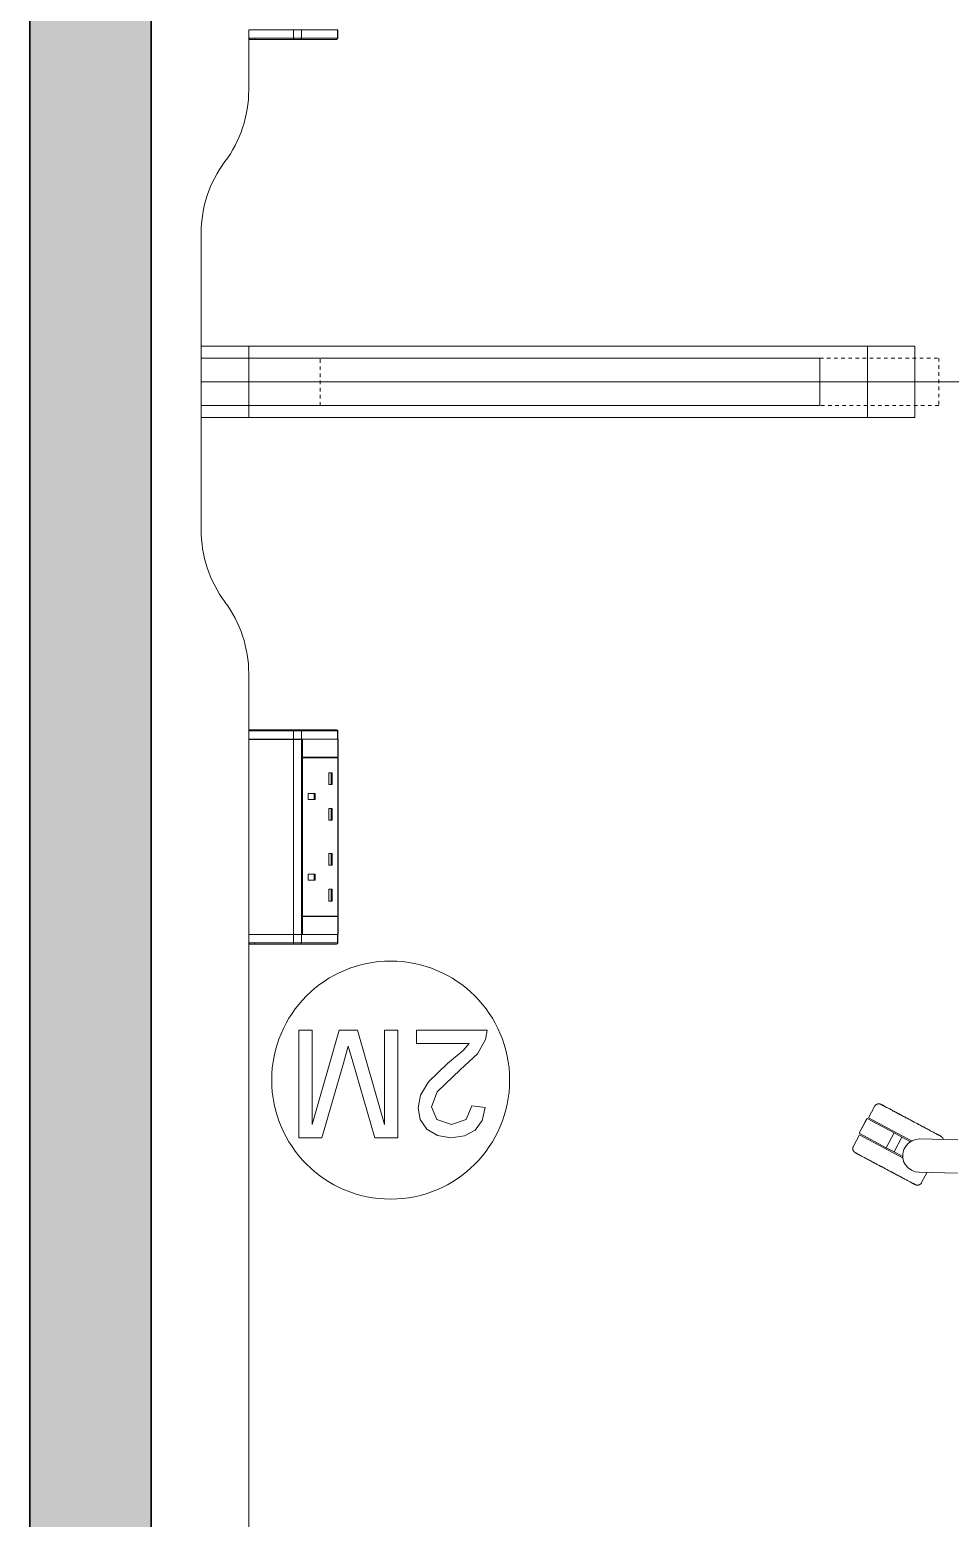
# Model space of a CAD drawing. Header units: millimetres. Extents: x 155927 to 326028, y -36033 to 97293.
# Drawn here: x 197881 to 198655, y 31853 to 33103 of the extents above; entities that cross this region are included whole.
import ezdxf

# ---------------------------------------------------------------- set-up
doc = ezdxf.new("R2010")
doc.units = ezdxf.units.MM
doc.header["$MEASUREMENT"] = 0
doc.linetypes.add('Dash', pattern=[6, 3, -3])
for name, color, linetype, lineweight in [('A-WALL-PATT', 7, 'CONTINUOUS', 9), ('I-FURN', 8, 'CONTINUOUS', 9), ('I-FURN-HDLN', 8, 'Dash', 9), ('I-WALL', 7, 'CONTINUOUS', 9)]:
    doc.layers.add(name, color=color, linetype=linetype, lineweight=lineweight)

msp = doc.modelspace()

# ---------------------------------------------------------------- hatches: boundary and pattern name
at = {"layer": 'A-WALL-PATT'}
h = msp.add_hatch(color=256, dxfattribs=at)
h.paths.add_polyline_path([(197983.3, 28407.6), (197983.3, 28809.6), (197881.3, 28809.6), (197881.3, 28407.6)], flags=0)
h.paths.add_polyline_path([(197881.3, 29819.6), (197983.3, 29819.6), (197983.3, 33860.8), (197881.3, 33860.8), (197881.3, 30658.9)], flags=0)

# ---------------------------------------------------------------- linework, layer by layer
at = {"layer": 'I-FURN'}
for p, q in [((198065.4, 33103.3), (198065.4, 33096.3)), ((198065.4, 33096.3), (198065.4, 33103.3)), ((198102.9, 33103.3), (198065.4, 33103.3)), ((198065.4, 33096.3), (198065.4, 33052.6)), ((198065.4, 33052.6), (198065.4, 33096.3)), ((198102.9, 33096.3), (198065.4, 33096.3)), ((198070.4, 33095.3), (198070.4, 33096.3)), ((198102.9, 33096.3), (198102.9, 33103.3)), ((198109.8, 33103.3), (198102.9, 33103.3)), ((198109.8, 33096.3), (198102.9, 33096.3)), ((198109.8, 33096.3), (198109.8, 33103.3)), ((198140.1, 33103.3), (198109.8, 33103.3)), ((198140.1, 33096.3), (198109.8, 33096.3)), ((198140.1, 33096.3), (198140.1, 33103.3)), ((198140.3, 33103.3), (198140.1, 33103.3)), ((198140.3, 33096.3), (198140.1, 33096.3)), ((198140.3, 33096.3), (198140.3, 33103.3)), ((198140.3, 33096.3), (198140.3, 33103.3)), ((198140.3, 33103.3), (198140.3, 33096.3)), ((198070.4, 33095.3), (198066.4, 33095.3)), ((198066.4, 33095.3), (198103.5, 33095.3)), ((198109, 33095.3), (198070.4, 33095.3)), ((198103.5, 33095.3), (198109, 33095.3)), ((198109, 33095.3), (198139.3, 33095.3)), ((198109, 33095.3), (198139.3, 33095.3)), ((198139.9, 33095.6), (198139.9, 33095.5)), ((198025.4, 32932.6), (198025.4, 32807.6)), ((198025.4, 32807.6), (198025.4, 32932.6)), ((198065.4, 32837.6), (198025.4, 32837.6)), ((198025.4, 32837.6), (198625.4, 32837.6)), ((198025.4, 32827.6), (198025.4, 32837.6)), ((198025.4, 32777.6), (198025.4, 32837.6)), ((198585.4, 32837.6), (198065.4, 32837.6)), ((198065.4, 32777.6), (198065.4, 32837.6)), ((198065.4, 32827.6), (198065.4, 32837.6)), ((198625.4, 32837.6), (198585.4, 32837.6)), ((198585.4, 32777.6), (198585.4, 32837.6)), ((198585.4, 32777.6), (198585.4, 32837.6)), ((198625.4, 32777.6), (198625.4, 32837.6)), ((198625.4, 32837.6), (198625.4, 32777.6)), ((198545.4, 32827.6), (198025.4, 32827.6)), ((198025.4, 32827.6), (198025.4, 32787.6)), ((198545.4, 32787.6), (198545.4, 32827.6)), ((198025.4, 32807.6), (198825.4, 32807.6)), ((198825.4, 32807.6), (198025.4, 32807.6)), ((198025.4, 32807.6), (198025.4, 32683.7)), ((198825.4, 32807.6), (198025.4, 32807.6)), ((198025.4, 32807.6), (198825.4, 32807.6)), ((198025.4, 32683.7), (198025.4, 32807.6)), ((198025.4, 32777.6), (198025.4, 32787.6)), ((198025.4, 32787.6), (198545.4, 32787.6)), ((198065.4, 32777.6), (198065.4, 32787.6)), ((198625.4, 32777.6), (198025.4, 32777.6)), ((198025.4, 32777.6), (198065.4, 32777.6)), ((198065.4, 32777.6), (198585.4, 32777.6)), ((198585.4, 32777.6), (198625.4, 32777.6)), ((198065.4, 32562.6), (198065.4, 32514.4)), ((198065.4, 32514.4), (198065.4, 32562.6)), ((198065.4, 32514.4), (198065.4, 32507.4)), ((198065.4, 32514.4), (198102.9, 32514.4)), ((198065.4, 32514.4), (198065.4, 32507.4)), ((198066.4, 32515.4), (198066.4, 32515.4)), ((198103.5, 32515.4), (198066.4, 32515.4)), ((198066.4, 32515.4), (198070.4, 32515.4)), ((198070.4, 32514.4), (198070.4, 32515.4)), ((198070.4, 32515.4), (198109, 32515.4)), ((198102.9, 32514.4), (198109.8, 32514.4)), ((198102.9, 32514.4), (198102.9, 32507.4)), ((198109, 32515.4), (198103.5, 32515.4)), ((198139.3, 32515.4), (198109, 32515.4)), ((198139.3, 32515.4), (198109, 32515.4)), ((198109.8, 32514.4), (198140.1, 32514.4)), ((198109.8, 32514.4), (198109.8, 32507.4)), ((198139.9, 32515.2), (198139.9, 32515.2)), ((198140.1, 32514.4), (198140.3, 32514.4)), ((198140.1, 32514.4), (198140.1, 32507.4)), ((198140.3, 32507.4), (198140.3, 32514.4)), ((198140.3, 32507.4), (198140.3, 32514.4)), ((198140.3, 32507.4), (198140.3, 32514.4)), ((198065.4, 32507.4), (198102.9, 32507.4)), ((198065.4, 32507.3), (198065.4, 32343.4)), ((198065.4, 32343.4), (198065.4, 32507.3)), ((198102.9, 32507.3), (198065.4, 32507.3)), ((198102.9, 32507.4), (198109.8, 32507.4)), ((198102.9, 32343.4), (198102.9, 32507.3)), ((198109.8, 32507.3), (198102.9, 32507.3)), ((198110.6, 32507.4), (198108.2, 32507.4)), ((198109.8, 32507.4), (198140.1, 32507.4)), ((198109.8, 32343.4), (198109.8, 32507.3)), ((198109.8, 32507.3), (198110.4, 32507.3)), ((198110.4, 32507.3), (198110.4, 32492.4)), ((198110.6, 32492.4), (198110.6, 32507.4)), ((198110.6, 32507.4), (198140.5, 32507.4)), ((198140.1, 32507.4), (198140.3, 32507.4)), ((198140.3, 32343.4), (198140.3, 32507.3)), ((198140.5, 32507.4), (198140.5, 32492.4)), ((198110.4, 32491.9), (198110.4, 32358.9)), ((198140.5, 32492.4), (198110.6, 32492.4)), ((198110.6, 32358.9), (198110.6, 32491.9)), ((198140.5, 32491.9), (198110.6, 32491.9)), ((198140.1, 32492.4), (198140.1, 32491.9)), ((198140.5, 32491.9), (198140.5, 32358.9)), ((198135.4, 32479.3), (198132.6, 32479.3)), ((198132.6, 32469.3), (198132.6, 32479.3)), ((198134.7, 32469.3), (198134.7, 32479.3)), ((198135.4, 32469.3), (198135.4, 32479.3)), ((198121.1, 32461.8), (198115.4, 32461.8)), ((198115.4, 32456.8), (198115.4, 32461.8)), ((198120.4, 32456.8), (198120.4, 32461.8)), ((198121.1, 32456.8), (198121.1, 32461.8)), ((198135.4, 32469.3), (198132.6, 32469.3)), ((198121.1, 32456.8), (198115.4, 32456.8)), ((198135.4, 32449.3), (198132.6, 32449.3)), ((198132.6, 32439.3), (198132.6, 32449.3)), ((198134.7, 32439.3), (198134.7, 32449.3)), ((198135.4, 32439.3), (198135.4, 32449.3)), ((198135.4, 32439.3), (198132.6, 32439.3)), ((198135.4, 32411.5), (198132.6, 32411.5)), ((198132.6, 32401.5), (198132.6, 32411.5)), ((198134.7, 32401.5), (198134.7, 32411.5)), ((198135.4, 32401.5), (198135.4, 32411.5)), ((198135.4, 32401.5), (198132.6, 32401.5)), ((198115.4, 32394), (198115.4, 32389)), ((198121.1, 32394), (198115.4, 32394)), ((198115.4, 32389), (198121.1, 32389)), ((198120.4, 32389), (198120.4, 32394)), ((198121.1, 32389), (198121.1, 32394)), ((198135.4, 32381.5), (198132.6, 32381.5)), ((198132.6, 32371.5), (198132.6, 32381.5)), ((198135.4, 32371.5), (198132.6, 32371.5)), ((198134.7, 32371.5), (198134.7, 32381.5)), ((198135.4, 32371.5), (198135.4, 32381.5)), ((198110.4, 32358.4), (198110.4, 32343.4)), ((198140.5, 32358.9), (198110.6, 32358.9)), ((198110.6, 32343.4), (198110.6, 32358.4)), ((198110.6, 32358.4), (198140.5, 32358.4)), ((198140.1, 32358.9), (198140.1, 32358.4)), ((198140.5, 32358.4), (198140.5, 32343.4)), ((198065.4, 32343.4), (198102.9, 32343.4)), ((198065.4, 32343.3), (198065.4, 32336.3)), ((198065.4, 32336.3), (198065.4, 32343.3)), ((198102.9, 32343.3), (198065.4, 32343.3)), ((198065.4, 32336.3), (198065.4, 31652.6)), ((198065.4, 31652.6), (198065.4, 32336.3)), ((198102.9, 32336.3), (198065.4, 32336.3)), ((198070.4, 32335.3), (198066.4, 32335.3)), ((198066.4, 32335.3), (198103.5, 32335.3)), ((198070.4, 32335.3), (198070.4, 32336.3)), ((198109, 32335.3), (198070.4, 32335.3)), ((198102.9, 32343.4), (198109.8, 32343.4)), ((198102.9, 32336.3), (198102.9, 32343.3)), ((198109.8, 32343.3), (198102.9, 32343.3)), ((198109.8, 32336.3), (198102.9, 32336.3)), ((198103.5, 32335.3), (198109, 32335.3)), ((198109, 32335.3), (198139.3, 32335.3)), ((198109, 32335.3), (198139.3, 32335.3)), ((198110.4, 32343.4), (198109.8, 32343.4)), ((198109.8, 32336.3), (198109.8, 32343.3)), ((198140.1, 32343.3), (198109.8, 32343.3)), ((198140.1, 32336.3), (198109.8, 32336.3)), ((198140.5, 32343.4), (198110.6, 32343.4)), ((198139.9, 32335.6), (198139.9, 32335.5)), ((198140.1, 32336.3), (198140.1, 32343.3)), ((198140.3, 32343.3), (198140.1, 32343.3)), ((198140.3, 32336.3), (198140.1, 32336.3)), ((198140.3, 32336.3), (198140.3, 32343.3)), ((198140.3, 32336.3), (198140.3, 32343.3)), ((198140.3, 32343.3), (198140.3, 32336.3)), ((198118.7, 32263), (198107.4, 32263)), ((198107.4, 32263), (198107.4, 32172.6)), ((198141.5, 32263), (198118.7, 32183.9)), ((198118.7, 32183.9), (198118.7, 32263)), ((198156.8, 32263), (198141.5, 32263)), ((198179.5, 32183.9), (198156.8, 32263)), ((198190.8, 32263), (198179.5, 32263)), ((198179.5, 32263), (198179.5, 32183.9)), ((198190.8, 32172.6), (198190.8, 32263)), ((198265.7, 32263), (198206.3, 32263)), ((198206.3, 32263), (198206.3, 32251.7)), ((198264.4, 32255.2), (198265.7, 32263)), ((198145.1, 32235.2), (198149.1, 32249.6)), ((198149.1, 32249.6), (198152.8, 32236.3)), ((198206.3, 32251.7), (198250.7, 32251.7)), ((198245.6, 32245.9), (198232.6, 32235.1)), ((198250.7, 32251.7), (198245.6, 32245.9)), ((198257.6, 32243.2), (198264.4, 32255.2)), ((198126.9, 32172.6), (198145.1, 32235.2)), ((198152.8, 32236.3), (198171.3, 32172.6)), ((198232.6, 32235.1), (198216.4, 32219.6)), ((198243.4, 32230.1), (198257.6, 32243.2)), ((198223.9, 32211.3), (198243.4, 32230.1)), ((198209.8, 32208.5), (198207.7, 32197.8)), ((198216.4, 32219.6), (198209.8, 32208.5)), ((198219, 32198.5), (198223.9, 32211.3)), ((198207.7, 32197.8), (198209.6, 32187.9)), ((198223.6, 32188.1), (198219, 32198.5)), ((198252.9, 32199.4), (198248.2, 32188)), ((198264.2, 32198), (198252.9, 32199.4)), ((198261.5, 32187.1), (198264.2, 32198)), ((198591.4, 32199), (198586.3, 32189.3)), ((198591.4, 32199), (198591.5, 32199.1)), ((198591.5, 32199.1), (198591.6, 32199.2)), ((198591.6, 32199.2), (198591.7, 32199.4)), ((198591.7, 32199.4), (198591.8, 32199.5)), ((198591.8, 32199.5), (198591.9, 32199.6)), ((198591.9, 32199.6), (198592, 32199.8)), ((198592, 32199.8), (198592.1, 32199.9)), ((198592.1, 32199.9), (198592.2, 32200)), ((198592.2, 32200), (198592.3, 32200.1)), ((198592.3, 32200.1), (198592.5, 32200.2)), ((198592.5, 32200.2), (198592.6, 32200.3)), ((198592.6, 32200.3), (198592.7, 32200.4)), ((198592.7, 32200.4), (198592.9, 32200.5)), ((198592.9, 32200.5), (198593, 32200.6)), ((198593, 32200.6), (198593.1, 32200.6)), ((198593.1, 32200.6), (198593.3, 32200.7)), ((198593.3, 32200.7), (198593.4, 32200.8)), ((198593.4, 32200.8), (198593.6, 32200.8)), ((198593.6, 32200.8), (198593.7, 32200.9)), ((198593.7, 32200.9), (198593.9, 32200.9)), ((198593.9, 32200.9), (198594, 32201)), ((198594, 32201), (198594.2, 32201)), ((198594.2, 32201), (198594.3, 32201.1)), ((198594.3, 32201.1), (198594.5, 32201.1)), ((198594.5, 32201.1), (198594.7, 32201.1)), ((198594.7, 32201.1), (198594.8, 32201.1)), ((198594.8, 32201.1), (198595, 32201.1)), ((198595, 32201.1), (198595.2, 32201.1)), ((198595.2, 32201.1), (198595.3, 32201.1)), ((198595.3, 32201.1), (198595.5, 32201.1)), ((198595.5, 32201.1), (198595.6, 32201.1)), ((198595.6, 32201.1), (198595.8, 32201)), ((198595.8, 32201), (198595.9, 32201)), ((198595.9, 32201), (198596.1, 32200.9)), ((198596.1, 32200.9), (198596.3, 32200.9)), ((198596.3, 32200.9), (198596.4, 32200.8)), ((198596.4, 32200.8), (198596.6, 32200.8)), ((198596.6, 32200.8), (198596.7, 32200.7)), ((198596.7, 32200.7), (198596.9, 32200.7)), ((198596.9, 32200.7), (198596.9, 32200.6)), ((198596.9, 32200.6), (198596.9, 32200.6)), ((198596.9, 32200.6), (198597, 32200.6)), ((198597, 32200.6), (198596.9, 32200.6)), ((198596.9, 32200.6), (198596.9, 32200.6)), ((198596.9, 32200.6), (198596.9, 32200.6)), ((198597, 32200.6), (198597.1, 32200.5)), ((198597.1, 32200.5), (198597, 32200.6)), ((198597.1, 32200.5), (198597.2, 32200.5)), ((198597.3, 32200.4), (198597.1, 32200.5)), ((198597.2, 32200.5), (198597.4, 32200.4)), ((198597.5, 32200.3), (198597.3, 32200.4)), ((198597.4, 32200.4), (198597.6, 32200.2)), ((198597.7, 32200.2), (198597.5, 32200.3)), ((198597.6, 32200.2), (198597.9, 32200.1)), ((198598, 32200), (198597.7, 32200.2)), ((198597.9, 32200.1), (198598.2, 32200)), ((198598.3, 32199.9), (198598, 32200)), ((198598.2, 32200), (198598.5, 32199.8)), ((198598.7, 32199.7), (198598.3, 32199.9)), ((198598.5, 32199.8), (198598.9, 32199.6)), ((198599.1, 32199.5), (198598.7, 32199.7)), ((198598.9, 32199.6), (198599.3, 32199.4)), ((198599.5, 32199.2), (198599.1, 32199.5)), ((198599.3, 32199.4), (198599.7, 32199.1)), ((198600, 32199), (198599.5, 32199.2)), ((198599.7, 32199.1), (198600.2, 32198.9)), ((198600.5, 32198.7), (198600, 32199)), ((198600.2, 32198.9), (198600.7, 32198.6)), ((198601, 32198.4), (198600.5, 32198.7)), ((198600.7, 32198.6), (198601.3, 32198.3)), ((198601.6, 32198.1), (198601, 32198.4)), ((198601.3, 32198.3), (198601.9, 32198)), ((198602.2, 32197.8), (198601.6, 32198.1)), ((198602.8, 32197.5), (198602.2, 32197.8)), ((198603.5, 32197.1), (198602.8, 32197.5)), ((198604.2, 32196.8), (198603.5, 32197.1)), ((198604.9, 32196.4), (198604.2, 32196.8)), ((198605.7, 32196), (198604.9, 32196.4)), ((198606.4, 32195.6), (198605.7, 32196)), ((198607.2, 32195.1), (198606.4, 32195.6)), ((198209.6, 32187.9), (198215.2, 32179.8)), ((198235.7, 32183.9), (198223.6, 32188.1)), ((198248.2, 32188), (198235.7, 32183.9)), ((198255.6, 32179.1), (198261.5, 32187.1)), ((198585, 32188.8), (198578.4, 32176.5)), ((198578.6, 32176.4), (198585.2, 32188.7)), ((198585.2, 32188.7), (198607.9, 32176.7)), ((198623, 32169.7), (198586.3, 32189.3)), ((198608.1, 32194.7), (198607.2, 32195.1)), ((198607.6, 32194.9), (198608.4, 32194.5)), ((198608.9, 32194.2), (198608.1, 32194.7)), ((198608.4, 32194.5), (198609.3, 32194)), ((198609.8, 32193.8), (198608.9, 32194.2)), ((198609.3, 32194), (198610.2, 32193.6)), ((198610.7, 32193.3), (198609.8, 32193.8)), ((198610.2, 32193.6), (198611.1, 32193.1)), ((198611.6, 32192.8), (198610.7, 32193.3)), ((198611.1, 32193.1), (198612, 32192.6)), ((198612.5, 32192.3), (198611.6, 32192.8)), ((198612, 32192.6), (198612.9, 32192.1)), ((198613.4, 32191.8), (198612.5, 32192.3)), ((198612.9, 32192.1), (198613.9, 32191.6)), ((198614.4, 32191.3), (198613.4, 32191.8)), ((198613.9, 32191.6), (198614.8, 32191.1)), ((198615.3, 32190.8), (198614.4, 32191.3)), ((198614.8, 32191.1), (198615.8, 32190.6)), ((198616.3, 32190.3), (198615.3, 32190.8)), ((198615.8, 32190.6), (198616.8, 32190.1)), ((198617.3, 32189.8), (198616.3, 32190.3)), ((198616.8, 32190.1), (198617.8, 32189.5)), ((198618.3, 32189.3), (198617.3, 32189.8)), ((198617.8, 32189.5), (198618.8, 32189)), ((198619.3, 32188.7), (198618.3, 32189.3)), ((198618.8, 32189), (198619.8, 32188.5)), ((198620.3, 32188.2), (198619.3, 32188.7)), ((198619.8, 32188.5), (198620.8, 32187.9)), ((198621.3, 32187.7), (198620.3, 32188.2)), ((198620.8, 32187.9), (198621.8, 32187.4)), ((198622.3, 32187.1), (198621.3, 32187.7)), ((198621.8, 32187.4), (198622.8, 32186.9)), ((198623.3, 32186.6), (198622.3, 32187.1)), ((198622.8, 32186.9), (198623.8, 32186.3)), ((198624.3, 32186.1), (198623.3, 32186.6)), ((198623.8, 32186.3), (198624.8, 32185.8)), ((198625.3, 32185.5), (198624.3, 32186.1)), ((198624.8, 32185.8), (198625.8, 32185.3)), ((198626.3, 32185), (198625.3, 32185.5)), ((198625.8, 32185.3), (198626.8, 32184.8)), ((198627.3, 32184.5), (198626.3, 32185)), ((198626.8, 32184.8), (198627.7, 32184.2)), ((198628.3, 32183.9), (198627.3, 32184.5)), ((198627.7, 32184.2), (198628.7, 32183.7)), ((198629.2, 32183.4), (198628.3, 32183.9)), ((198628.7, 32183.7), (198629.7, 32183.2)), ((198630.2, 32182.9), (198629.2, 32183.4)), ((198629.7, 32183.2), (198630.6, 32182.7)), ((198631.1, 32182.4), (198630.2, 32182.9)), ((198107.4, 32172.6), (198126.9, 32172.6)), ((198171.3, 32172.6), (198190.8, 32172.6)), ((198215.2, 32179.8), (198224, 32174.4)), ((198224, 32174.4), (198235.4, 32172.6)), ((198235.4, 32172.6), (198246.8, 32174.2)), ((198246.8, 32174.2), (198255.6, 32179.1)), ((198578.8, 32175.2), (198573.6, 32165.5)), ((198601.3, 32164.3), (198578.6, 32176.4)), ((198615.5, 32155.6), (198578.8, 32175.2)), ((198601.3, 32164.3), (198607.9, 32176.7)), ((198607.9, 32176.7), (198614.5, 32173.1)), ((198607.9, 32160.8), (198614.5, 32173.1)), ((198614.5, 32173.1), (198621.7, 32169.3)), ((198622.8, 32170.1), (198626, 32171.2)), ((198626, 32171.2), (198629.3, 32171.6)), ((198629.3, 32171.6), (198661.5, 32171)), ((198630.6, 32182.7), (198631.6, 32182.2)), ((198632.1, 32181.9), (198631.1, 32182.4)), ((198631.6, 32182.2), (198632.5, 32181.7)), ((198633, 32181.4), (198632.1, 32181.9)), ((198632.5, 32181.7), (198633.4, 32181.2)), ((198633.9, 32181), (198633, 32181.4)), ((198634.8, 32180.5), (198633.9, 32181)), ((198635.6, 32180), (198634.8, 32180.5)), ((198636.4, 32179.6), (198635.6, 32180)), ((198637.3, 32179.2), (198636.4, 32179.6)), ((198638, 32178.8), (198637.3, 32179.2)), ((198638.8, 32178.3), (198638, 32178.8)), ((198639.5, 32178), (198638.8, 32178.3)), ((198640.2, 32177.6), (198639.5, 32178)), ((198640.9, 32177.2), (198640.2, 32177.6)), ((198641.6, 32176.9), (198640.9, 32177.2)), ((198642.2, 32176.5), (198641.6, 32176.9)), ((198642.8, 32176.2), (198642.2, 32176.5)), ((198642.5, 32176.4), (198643, 32176.1)), ((198643.3, 32175.9), (198642.8, 32176.2)), ((198643, 32176.1), (198643.6, 32175.8)), ((198643.8, 32175.7), (198643.3, 32175.9)), ((198643.6, 32175.8), (198644.1, 32175.5)), ((198644.3, 32175.4), (198643.8, 32175.7)), ((198644.1, 32175.5), (198644.5, 32175.3)), ((198644.8, 32175.2), (198644.3, 32175.4)), ((198644.5, 32175.3), (198645, 32175.1)), ((198645.2, 32175), (198644.8, 32175.2)), ((198645, 32175.1), (198645.4, 32174.9)), ((198645.6, 32174.8), (198645.2, 32175)), ((198645.4, 32174.9), (198645.7, 32174.7)), ((198645.9, 32174.6), (198645.6, 32174.8)), ((198645.7, 32174.7), (198646, 32174.5)), ((198646.2, 32174.4), (198645.9, 32174.6)), ((198646, 32174.5), (198646.3, 32174.4)), ((198646.4, 32174.3), (198646.2, 32174.4)), ((198646.3, 32174.4), (198646.6, 32174.2)), ((198646.7, 32174.2), (198646.4, 32174.3)), ((198646.6, 32174.2), (198646.8, 32174.1)), ((198646.8, 32174.1), (198646.7, 32174.2)), ((198646.8, 32174.1), (198646.9, 32174)), ((198647, 32174), (198646.8, 32174.1)), ((198646.9, 32174), (198647, 32174)), ((198647, 32174), (198647.1, 32173.9)), ((198647.1, 32173.9), (198647, 32174)), ((198647.1, 32173.9), (198647.2, 32173.9)), ((198647.2, 32173.9), (198647.1, 32173.9)), ((198647.1, 32173.9), (198647.1, 32173.9)), ((198647.2, 32173.9), (198647.3, 32173.8)), ((198647.2, 32173.9), (198647.2, 32173.9)), ((198647.3, 32173.8), (198647.4, 32173.7)), ((198647.4, 32173.7), (198647.6, 32173.6)), ((198647.6, 32173.6), (198647.7, 32173.6)), ((198647.7, 32173.6), (198647.8, 32173.5)), ((198647.8, 32173.5), (198648, 32173.3)), ((198648, 32173.3), (198648.1, 32173.2)), ((198648.1, 32173.2), (198648.2, 32173.1)), ((198648.2, 32173.1), (198648.3, 32173)), ((198648.3, 32173), (198648.4, 32172.9)), ((198648.4, 32172.9), (198648.5, 32172.8)), ((198648.5, 32172.8), (198648.6, 32172.6)), ((198648.6, 32172.6), (198648.7, 32172.5)), ((198648.7, 32172.5), (198648.8, 32172.4)), ((198648.8, 32172.4), (198648.8, 32172.2)), ((198648.8, 32172.2), (198648.9, 32172.1)), ((198648.9, 32172.1), (198649, 32171.9)), ((198649, 32171.9), (198649, 32171.8)), ((198649, 32171.8), (198649.1, 32171.6)), ((198649.1, 32171.6), (198649.1, 32171.5)), ((198649.1, 32171.5), (198649.2, 32171.3)), ((198649.2, 32171.3), (198649.2, 32171.2)), ((198573.2, 32164.4), (198573.3, 32164.5)), ((198573.2, 32164.2), (198573.2, 32164.4)), ((198573.2, 32164), (198573.2, 32164.2)), ((198573.2, 32163.9), (198573.2, 32164)), ((198573.2, 32163.7), (198573.2, 32163.9)), ((198573.2, 32163.6), (198573.2, 32163.7)), ((198573.2, 32163.4), (198573.2, 32163.6)), ((198573.2, 32163.2), (198573.2, 32163.4)), ((198573.2, 32163.1), (198573.2, 32163.2)), ((198573.2, 32162.9), (198573.2, 32163.1)), ((198573.2, 32162.8), (198573.2, 32162.9)), ((198573.3, 32162.6), (198573.2, 32162.8)), ((198573.3, 32164.7), (198573.4, 32164.8)), ((198573.3, 32164.5), (198573.3, 32164.7)), ((198573.3, 32162.5), (198573.3, 32162.6)), ((198573.4, 32162.3), (198573.3, 32162.5)), ((198573.4, 32165), (198573.5, 32165.1)), ((198573.4, 32164.8), (198573.4, 32165)), ((198573.4, 32162.1), (198573.4, 32162.3)), ((198573.5, 32162), (198573.4, 32162.1)), ((198573.5, 32165.3), (198573.6, 32165.4)), ((198573.5, 32165.1), (198573.5, 32165.3)), ((198573.5, 32161.9), (198573.5, 32162)), ((198573.6, 32161.7), (198573.5, 32161.9)), ((198573.6, 32165.4), (198573.6, 32165.5)), ((198573.7, 32161.6), (198573.6, 32161.7)), ((198573.8, 32161.4), (198573.7, 32161.6)), ((198573.9, 32161.3), (198573.8, 32161.4)), ((198574, 32161.2), (198573.9, 32161.3)), ((198574.1, 32161), (198574, 32161.2)), ((198574.2, 32160.9), (198574.1, 32161)), ((198574.3, 32160.8), (198574.2, 32160.9)), ((198574.4, 32160.7), (198574.3, 32160.8)), ((198574.5, 32160.6), (198574.4, 32160.7)), ((198574.6, 32160.5), (198574.5, 32160.6)), ((198574.8, 32160.4), (198574.6, 32160.5)), ((198574.9, 32160.3), (198574.8, 32160.4)), ((198575, 32160.2), (198574.9, 32160.3)), ((198575.2, 32160.1), (198575, 32160.2)), ((198575.3, 32160), (198575.2, 32160.1)), ((198575.4, 32159.9), (198575.3, 32160)), ((198575.3, 32160), (198575.3, 32160)), ((198575.3, 32160), (198575.3, 32160)), ((198575.3, 32160), (198575.3, 32160)), ((198575.3, 32160), (198575.4, 32160)), ((198575.4, 32160), (198575.5, 32159.9)), ((198575.5, 32159.9), (198575.4, 32159.9)), ((198575.7, 32159.8), (198575.5, 32159.9)), ((198575.5, 32159.9), (198575.6, 32159.8)), ((198575.6, 32159.8), (198575.8, 32159.8)), ((198575.9, 32159.7), (198575.7, 32159.8)), ((198575.8, 32159.8), (198576, 32159.6)), ((198576.2, 32159.6), (198575.9, 32159.7)), ((198576, 32159.6), (198576.3, 32159.5)), ((198576.4, 32159.4), (198576.2, 32159.6)), ((198576.3, 32159.5), (198576.6, 32159.3)), ((198576.7, 32159.2), (198576.4, 32159.4)), ((198576.6, 32159.3), (198576.9, 32159.2)), ((198577.1, 32159.1), (198576.7, 32159.2)), ((198576.9, 32159.2), (198577.3, 32159)), ((198577.5, 32158.8), (198577.1, 32159.1)), ((198577.3, 32159), (198577.7, 32158.7)), ((198577.9, 32158.6), (198577.5, 32158.8)), ((198577.7, 32158.7), (198578.1, 32158.5)), ((198578.4, 32158.4), (198577.9, 32158.6)), ((198578.1, 32158.5), (198578.6, 32158.3)), ((198578.9, 32158.1), (198578.4, 32158.4)), ((198578.6, 32158.3), (198579.1, 32158)), ((198579.4, 32157.8), (198578.9, 32158.1)), ((198579.1, 32158), (198579.7, 32157.7)), ((198607.9, 32160.8), (198601.3, 32164.3)), ((198615.1, 32157), (198607.9, 32160.8)), ((198615.2, 32159.5), (198616.1, 32162.8)), ((198615.2, 32156.1), (198615.2, 32159.5)), ((198616.1, 32162.8), (198617.7, 32165.7)), ((198617.7, 32165.7), (198620, 32168.2)), ((198620, 32168.2), (198622.8, 32170.1)), ((198580, 32157.5), (198579.4, 32157.8)), ((198579.7, 32157.7), (198580.3, 32157.4)), ((198580.3, 32157.4), (198580.9, 32157)), ((198580.9, 32157), (198581.5, 32156.7)), ((198581.5, 32156.7), (198582.2, 32156.3)), ((198582.2, 32156.3), (198582.9, 32156)), ((198582.9, 32156), (198583.7, 32155.6)), ((198583.7, 32155.6), (198584.4, 32155.2)), ((198584.4, 32155.2), (198585.2, 32154.7)), ((198585.2, 32154.7), (198586, 32154.3)), ((198586, 32154.3), (198586.9, 32153.9)), ((198586.9, 32153.9), (198587.7, 32153.4)), ((198587.7, 32153.4), (198588.6, 32153)), ((198588.6, 32153), (198589.5, 32152.5)), ((198590, 32152.2), (198589.1, 32152.7)), ((198589.5, 32152.5), (198590.4, 32152)), ((198590.9, 32151.7), (198590, 32152.2)), ((198590.4, 32152), (198591.3, 32151.5)), ((198591.8, 32151.2), (198590.9, 32151.7)), ((198591.3, 32151.5), (198592.3, 32151)), ((198592.8, 32150.7), (198591.8, 32151.2)), ((198592.3, 32151), (198593.2, 32150.5)), ((198593.7, 32150.2), (198592.8, 32150.7)), ((198593.2, 32150.5), (198594.2, 32150)), ((198594.7, 32149.7), (198593.7, 32150.2)), ((198594.2, 32150), (198595.2, 32149.4)), ((198595.7, 32149.2), (198594.7, 32149.7)), ((198595.2, 32149.4), (198596.2, 32148.9)), ((198596.7, 32148.6), (198595.7, 32149.2)), ((198596.2, 32148.9), (198597.2, 32148.4)), ((198597.7, 32148.1), (198596.7, 32148.6)), ((198597.2, 32148.4), (198598.2, 32147.9)), ((198598.7, 32147.6), (198597.7, 32148.1)), ((198598.2, 32147.9), (198599.2, 32147.3)), ((198599.7, 32147), (198598.7, 32147.6)), ((198599.2, 32147.3), (198600.2, 32146.8)), ((198600.7, 32146.5), (198599.7, 32147)), ((198600.2, 32146.8), (198601.2, 32146.3)), ((198601.7, 32146), (198600.7, 32146.5)), ((198601.2, 32146.3), (198602.2, 32145.7)), ((198602.7, 32145.4), (198601.7, 32146)), ((198602.2, 32145.7), (198603.2, 32145.2)), ((198603.7, 32144.9), (198602.7, 32145.4)), ((198615.9, 32152.8), (198615.2, 32156.1)), ((198617.4, 32149.8), (198615.9, 32152.8)), ((198619.6, 32147.3), (198617.4, 32149.8)), ((198622.4, 32145.3), (198619.6, 32147.3)), ((198603.2, 32145.2), (198604.2, 32144.7)), ((198604.7, 32144.4), (198603.7, 32144.9)), ((198604.2, 32144.7), (198605.2, 32144.1)), ((198605.7, 32143.9), (198604.7, 32144.4)), ((198605.2, 32144.1), (198606.1, 32143.6)), ((198606.7, 32143.3), (198605.7, 32143.9)), ((198606.1, 32143.6), (198607.1, 32143.1)), ((198607.6, 32142.8), (198606.7, 32143.3)), ((198607.1, 32143.1), (198608.1, 32142.6)), ((198608.6, 32142.3), (198607.6, 32142.8)), ((198608.1, 32142.6), (198609, 32142.1)), ((198609.5, 32141.8), (198608.6, 32142.3)), ((198609, 32142.1), (198610, 32141.6)), ((198610.5, 32141.3), (198609.5, 32141.8)), ((198610, 32141.6), (198610.9, 32141.1)), ((198611.4, 32140.8), (198610.5, 32141.3)), ((198610.9, 32141.1), (198611.8, 32140.6)), ((198612.3, 32140.4), (198611.4, 32140.8)), ((198611.8, 32140.6), (198612.7, 32140.1)), ((198613.2, 32139.9), (198612.3, 32140.4)), ((198612.7, 32140.1), (198613.6, 32139.7)), ((198614, 32139.4), (198613.2, 32139.9)), ((198613.6, 32139.7), (198614.4, 32139.2)), ((198614.9, 32139), (198614, 32139.4)), ((198614.4, 32139.2), (198615.2, 32138.8)), ((198615.2, 32138.8), (198616, 32138.4)), ((198616, 32138.4), (198616.8, 32137.9)), ((198616.8, 32137.9), (198617.6, 32137.5)), ((198617.6, 32137.5), (198618.3, 32137.2)), ((198618.3, 32137.2), (198619, 32136.8)), ((198619, 32136.8), (198619.6, 32136.4)), ((198619.6, 32136.4), (198620.3, 32136.1)), ((198620.3, 32136.1), (198620.9, 32135.8)), ((198621.2, 32135.6), (198620.6, 32135.9)), ((198620.9, 32135.8), (198621.4, 32135.5)), ((198621.7, 32135.3), (198621.2, 32135.6)), ((198621.4, 32135.5), (198622, 32135.2)), ((198622.2, 32135.1), (198621.7, 32135.3)), ((198622, 32135.2), (198622.5, 32134.9)), ((198622.7, 32134.8), (198622.2, 32135.1)), ((198625.5, 32144), (198622.4, 32145.3)), ((198622.5, 32134.9), (198622.9, 32134.7)), ((198623.2, 32134.6), (198622.7, 32134.8)), ((198622.9, 32134.7), (198623.4, 32134.5)), ((198623.6, 32134.3), (198623.2, 32134.6)), ((198623.4, 32134.5), (198623.8, 32134.2)), ((198624, 32134.1), (198623.6, 32134.3)), ((198623.8, 32134.2), (198624.1, 32134.1)), ((198624.3, 32134), (198624, 32134.1)), ((198624.1, 32134.1), (198624.4, 32133.9)), ((198624.6, 32133.8), (198624.3, 32134)), ((198624.4, 32133.9), (198624.7, 32133.7)), ((198624.9, 32133.7), (198624.6, 32133.8)), ((198624.7, 32133.7), (198625, 32133.6)), ((198625.1, 32133.6), (198624.9, 32133.7)), ((198625, 32133.6), (198625.2, 32133.5)), ((198625.3, 32133.5), (198625.1, 32133.6)), ((198625.2, 32133.5), (198625.3, 32133.4)), ((198625.4, 32133.4), (198625.3, 32133.5)), ((198625.3, 32133.4), (198625.4, 32133.4)), ((198625.5, 32133.3), (198625.4, 32133.4)), ((198625.4, 32133.4), (198625.5, 32133.3)), ((198628.8, 32143.6), (198625.5, 32144)), ((198625.6, 32133.3), (198625.5, 32133.3)), ((198625.5, 32133.3), (198625.6, 32133.3)), ((198625.8, 32133.2), (198625.6, 32133.3)), ((198625.6, 32133.3), (198625.6, 32133.3)), ((198625.6, 32133.3), (198625.6, 32133.3)), ((198625.6, 32133.3), (198625.6, 32133.3)), ((198625.9, 32133.1), (198625.8, 32133.2)), ((198626.1, 32133.1), (198625.9, 32133.1)), ((198626.2, 32133), (198626.1, 32133.1)), ((198626.4, 32133), (198626.2, 32133)), ((198626.5, 32132.9), (198626.4, 32133)), ((198626.7, 32132.9), (198626.5, 32132.9)), ((198626.8, 32132.9), (198626.7, 32132.9)), ((198628.3, 32132.9), (198628.1, 32132.9)), ((198628.4, 32132.9), (198628.3, 32132.9)), ((198628.6, 32133), (198628.4, 32132.9)), ((198628.7, 32133), (198628.6, 32133)), ((198628.9, 32133.1), (198628.7, 32133)), ((198661.2, 32143), (198628.8, 32143.6)), ((198629, 32133.1), (198628.9, 32133.1)), ((198629.2, 32133.2), (198629, 32133.1)), ((198629.3, 32133.3), (198629.2, 32133.2)), ((198629.5, 32133.4), (198629.3, 32133.3)), ((198629.6, 32133.4), (198629.5, 32133.4)), ((198629.7, 32133.5), (198629.6, 32133.4)), ((198629.9, 32133.6), (198629.7, 32133.5)), ((198630, 32133.7), (198629.9, 32133.6)), ((198630.1, 32133.8), (198630, 32133.7)), ((198630.2, 32133.9), (198630.1, 32133.8)), ((198630.4, 32134), (198630.2, 32133.9)), ((198630.5, 32134.2), (198630.4, 32134)), ((198630.6, 32134.3), (198630.5, 32134.2)), ((198630.7, 32134.4), (198630.6, 32134.3)), ((198630.8, 32134.5), (198630.7, 32134.4)), ((198630.9, 32134.7), (198630.8, 32134.5)), ((198631, 32135), (198630.9, 32134.8)), ((198630.9, 32134.8), (198630.9, 32134.7)), ((198631, 32135), (198635.7, 32143.8)), ((198627, 32132.8), (198626.8, 32132.9)), ((198627.1, 32132.8), (198627, 32132.8)), ((198627.3, 32132.8), (198627.1, 32132.8)), ((198627.5, 32132.8), (198627.3, 32132.8)), ((198627.6, 32132.8), (198627.5, 32132.8)), ((198627.8, 32132.8), (198627.6, 32132.8)), ((198628, 32132.8), (198627.8, 32132.8)), ((198628.1, 32132.9), (198628, 32132.8))]:
    msp.add_line(p, q, dxfattribs=at)
at = {"layer": 'I-FURN', "flags": 128}
for points in [[(198066.4, 33095.3), (198066.4, 33095.3), (198066.3, 33095.3), (198066.3, 33095.3), (198066.3, 33095.3), (198066.2, 33095.3), (198066.2, 33095.3), (198066.1, 33095.4), (198066.1, 33095.4), (198066.1, 33095.4), (198066, 33095.4), (198066, 33095.4), (198066, 33095.4), (198065.9, 33095.4), (198065.9, 33095.5), (198065.9, 33095.5), (198065.8, 33095.5), (198065.8, 33095.5), (198065.8, 33095.6), (198065.7, 33095.6), (198065.7, 33095.6), (198065.7, 33095.6), (198065.7, 33095.7), (198065.6, 33095.7), (198065.6, 33095.7), (198065.6, 33095.8), (198065.6, 33095.8), (198065.5, 33095.8), (198065.5, 33095.9), (198065.5, 33095.9), (198065.5, 33096), (198065.5, 33096), (198065.5, 33096), (198065.5, 33096.1), (198065.4, 33096.1), (198065.4, 33096.1), (198065.4, 33096.2), (198065.4, 33096.2), (198065.4, 33096.3), (198065.4, 33096.3), (198065.4, 33096.3)], [(198140.3, 33096.3), (198140.3, 33096.3), (198140.3, 33096.2), (198140.3, 33096.2), (198140.3, 33096.2), (198140.2, 33096.1), (198140.2, 33096.1), (198140.2, 33096), (198140.2, 33096), (198140.2, 33096), (198140.2, 33095.9), (198140.2, 33095.9), (198140.2, 33095.9), (198140.1, 33095.8)], [(198070.4, 33095.3), (198070.3, 33095.3), (198070.1, 33095.3), (198069.9, 33095.3), (198069.8, 33095.3), (198069.6, 33095.3), (198069.5, 33095.3), (198069.3, 33095.3), (198069.2, 33095.3), (198069, 33095.3), (198068.9, 33095.3), (198068.7, 33095.3), (198068.6, 33095.3), (198068.4, 33095.3), (198068.3, 33095.3), (198068.2, 33095.3), (198068, 33095.3), (198067.9, 33095.3), (198067.8, 33095.3), (198067.7, 33095.3), (198067.6, 33095.3), (198067.4, 33095.3), (198067.3, 33095.3), (198067.2, 33095.3), (198067.1, 33095.3), (198067.1, 33095.3), (198067, 33095.3), (198066.9, 33095.3), (198066.8, 33095.3), (198066.8, 33095.3), (198066.7, 33095.3), (198066.6, 33095.3), (198066.6, 33095.3), (198066.5, 33095.3), (198066.5, 33095.3), (198066.5, 33095.3), (198066.5, 33095.3), (198066.4, 33095.3), (198066.4, 33095.3), (198066.4, 33095.3)], [(198066.4, 33095.3), (198066.4, 33095.3), (198066.4, 33095.3)], [(198066.4, 33095.3), (198066.7, 33095.3), (198067.1, 33095.3), (198067.7, 33095.3), (198068.4, 33095.3), (198069.2, 33095.3), (198070.1, 33095.3), (198071.2, 33095.3), (198072.4, 33095.3), (198073.7, 33095.3), (198075.2, 33095.3), (198076.8, 33095.3), (198078.5, 33095.3), (198080.3, 33095.3), (198082.2, 33095.3), (198084.3, 33095.3), (198086.4, 33095.3), (198088.7, 33095.3), (198091, 33095.3), (198093.5, 33095.3), (198096.1, 33095.3), (198098.7, 33095.3), (198101.4, 33095.3), (198103.5, 33095.3)], [(198103.5, 33095.3), (198103.6, 33095.3), (198103.7, 33095.3), (198103.9, 33095.3), (198104, 33095.3), (198104.2, 33095.3), (198104.3, 33095.3), (198104.5, 33095.3), (198104.6, 33095.3), (198104.8, 33095.3), (198104.9, 33095.3), (198105.1, 33095.3), (198105.2, 33095.3), (198105.4, 33095.3), (198105.6, 33095.3), (198105.7, 33095.3), (198105.9, 33095.3), (198106, 33095.3), (198106.2, 33095.3), (198106.3, 33095.3), (198106.5, 33095.3), (198106.7, 33095.3), (198106.8, 33095.3), (198107, 33095.3), (198107.1, 33095.3), (198107.3, 33095.3), (198107.4, 33095.3), (198107.6, 33095.3), (198107.7, 33095.3), (198107.8, 33095.3), (198108, 33095.3), (198108.1, 33095.3), (198108.2, 33095.3), (198108.4, 33095.3), (198108.5, 33095.3), (198108.6, 33095.3), (198108.7, 33095.3), (198108.8, 33095.3), (198108.9, 33095.3), (198109, 33095.3)], [(198065.4, 32514.4), (198065.4, 32514.5), (198065.4, 32514.5), (198065.4, 32514.6), (198065.4, 32514.6), (198065.4, 32514.6), (198065.5, 32514.7), (198065.5, 32514.7), (198065.5, 32514.8), (198065.5, 32514.8), (198065.5, 32514.8), (198065.5, 32514.9), (198065.5, 32514.9), (198065.6, 32514.9), (198065.6, 32515), (198065.6, 32515), (198065.6, 32515), (198065.6, 32515.1), (198065.7, 32515.1), (198065.7, 32515.1), (198065.7, 32515.2), (198065.8, 32515.2), (198065.8, 32515.2), (198065.8, 32515.2), (198065.8, 32515.3), (198065.9, 32515.3), (198065.9, 32515.3), (198066, 32515.3), (198066, 32515.3), (198066, 32515.4), (198066.1, 32515.4), (198066.1, 32515.4), (198066.1, 32515.4), (198066.2, 32515.4), (198066.2, 32515.4), (198066.3, 32515.4), (198066.3, 32515.4), (198066.3, 32515.4), (198066.4, 32515.4), (198066.4, 32515.4), (198066.4, 32515.4)], [(198103.5, 32515.4), (198100.7, 32515.4), (198098, 32515.4), (198095.4, 32515.4), (198092.8, 32515.4), (198090.4, 32515.4), (198088.1, 32515.4), (198085.9, 32515.4), (198083.7, 32515.4), (198081.7, 32515.4), (198079.8, 32515.4), (198078, 32515.4), (198076.4, 32515.4), (198074.8, 32515.4), (198073.4, 32515.4), (198072.1, 32515.4), (198070.9, 32515.4), (198069.9, 32515.4), (198068.9, 32515.4), (198068.2, 32515.4), (198067.5, 32515.4), (198067, 32515.4), (198066.6, 32515.4), (198066.4, 32515.4)], [(198066.4, 32515.4), (198066.4, 32515.4), (198066.4, 32515.4), (198066.5, 32515.4), (198066.5, 32515.4), (198066.5, 32515.4), (198066.5, 32515.4), (198066.6, 32515.4), (198066.6, 32515.4), (198066.7, 32515.4), (198066.7, 32515.4), (198066.8, 32515.4), (198066.9, 32515.4), (198067, 32515.4), (198067, 32515.4), (198067.1, 32515.4), (198067.2, 32515.4), (198067.3, 32515.4), (198067.4, 32515.4), (198067.5, 32515.4), (198067.6, 32515.4), (198067.8, 32515.4), (198067.9, 32515.4), (198068, 32515.4), (198068.1, 32515.4), (198068.3, 32515.4), (198068.4, 32515.4), (198068.5, 32515.4), (198068.7, 32515.4), (198068.8, 32515.4), (198069, 32515.4), (198069.1, 32515.4), (198069.3, 32515.4), (198069.4, 32515.4), (198069.6, 32515.4), (198069.7, 32515.4), (198069.9, 32515.4), (198070.1, 32515.4), (198070.2, 32515.4), (198070.4, 32515.4), (198070.4, 32515.4)], [(198109, 32515.4), (198108.9, 32515.4), (198108.8, 32515.4), (198108.7, 32515.4), (198108.6, 32515.4), (198108.5, 32515.4), (198108.4, 32515.4), (198108.2, 32515.4), (198108.1, 32515.4), (198108, 32515.4), (198107.8, 32515.4), (198107.7, 32515.4), (198107.6, 32515.4), (198107.4, 32515.4), (198107.3, 32515.4), (198107.1, 32515.4), (198107, 32515.4), (198106.8, 32515.4), (198106.7, 32515.4), (198106.5, 32515.4), (198106.3, 32515.4), (198106.2, 32515.4), (198106, 32515.4), (198105.9, 32515.4), (198105.7, 32515.4), (198105.6, 32515.4), (198105.4, 32515.4), (198105.2, 32515.4), (198105.1, 32515.4), (198104.9, 32515.4), (198104.8, 32515.4), (198104.6, 32515.4), (198104.5, 32515.4), (198104.3, 32515.4), (198104.2, 32515.4), (198104, 32515.4), (198103.9, 32515.4), (198103.7, 32515.4), (198103.6, 32515.4), (198103.5, 32515.4)], [(198140.1, 32514.9), (198140.2, 32514.9), (198140.2, 32514.9), (198140.2, 32514.8), (198140.2, 32514.8), (198140.2, 32514.8), (198140.2, 32514.7), (198140.2, 32514.7), (198140.2, 32514.6), (198140.3, 32514.6), (198140.3, 32514.6), (198140.3, 32514.5), (198140.3, 32514.5), (198140.3, 32514.4), (198140.3, 32514.4)], [(198066.4, 32335.3), (198066.4, 32335.3), (198066.3, 32335.3), (198066.3, 32335.3), (198066.3, 32335.3), (198066.2, 32335.3), (198066.2, 32335.3), (198066.1, 32335.4), (198066.1, 32335.4), (198066.1, 32335.4), (198066, 32335.4), (198066, 32335.4), (198066, 32335.4), (198065.9, 32335.4), (198065.9, 32335.5), (198065.9, 32335.5), (198065.8, 32335.5), (198065.8, 32335.5), (198065.8, 32335.6), (198065.7, 32335.6), (198065.7, 32335.6), (198065.7, 32335.6), (198065.7, 32335.7), (198065.6, 32335.7), (198065.6, 32335.7), (198065.6, 32335.8), (198065.6, 32335.8), (198065.5, 32335.8), (198065.5, 32335.9), (198065.5, 32335.9), (198065.5, 32336), (198065.5, 32336), (198065.5, 32336), (198065.5, 32336.1), (198065.4, 32336.1), (198065.4, 32336.1), (198065.4, 32336.2), (198065.4, 32336.2), (198065.4, 32336.3), (198065.4, 32336.3), (198065.4, 32336.3)], [(198070.4, 32335.3), (198070.3, 32335.3), (198070.1, 32335.3), (198069.9, 32335.3), (198069.8, 32335.3), (198069.6, 32335.3), (198069.5, 32335.3), (198069.3, 32335.3), (198069.2, 32335.3), (198069, 32335.3), (198068.9, 32335.3), (198068.7, 32335.3), (198068.6, 32335.3), (198068.4, 32335.3), (198068.3, 32335.3), (198068.2, 32335.3), (198068, 32335.3), (198067.9, 32335.3), (198067.8, 32335.3), (198067.7, 32335.3), (198067.6, 32335.3), (198067.4, 32335.3), (198067.3, 32335.3), (198067.2, 32335.3), (198067.1, 32335.3), (198067.1, 32335.3), (198067, 32335.3), (198066.9, 32335.3), (198066.8, 32335.3), (198066.8, 32335.3), (198066.7, 32335.3), (198066.6, 32335.3), (198066.6, 32335.3), (198066.5, 32335.3), (198066.5, 32335.3), (198066.5, 32335.3), (198066.5, 32335.3), (198066.4, 32335.3), (198066.4, 32335.3), (198066.4, 32335.3)], [(198066.4, 32335.3), (198066.4, 32335.3), (198066.4, 32335.3)], [(198066.4, 32335.3), (198066.7, 32335.3), (198067.1, 32335.3), (198067.7, 32335.3), (198068.4, 32335.3), (198069.2, 32335.3), (198070.1, 32335.3), (198071.2, 32335.3), (198072.4, 32335.3), (198073.7, 32335.3), (198075.2, 32335.3), (198076.8, 32335.3), (198078.5, 32335.3), (198080.3, 32335.3), (198082.2, 32335.3), (198084.3, 32335.3), (198086.4, 32335.3), (198088.7, 32335.3), (198091, 32335.3), (198093.5, 32335.3), (198096.1, 32335.3), (198098.7, 32335.3), (198101.4, 32335.3), (198103.5, 32335.3)], [(198103.5, 32335.3), (198103.6, 32335.3), (198103.7, 32335.3), (198103.9, 32335.3), (198104, 32335.3), (198104.2, 32335.3), (198104.3, 32335.3), (198104.5, 32335.3), (198104.6, 32335.3), (198104.8, 32335.3), (198104.9, 32335.3), (198105.1, 32335.3), (198105.2, 32335.3), (198105.4, 32335.3), (198105.6, 32335.3), (198105.7, 32335.3), (198105.9, 32335.3), (198106, 32335.3), (198106.2, 32335.3), (198106.3, 32335.3), (198106.5, 32335.3), (198106.7, 32335.3), (198106.8, 32335.3), (198107, 32335.3), (198107.1, 32335.3), (198107.3, 32335.3), (198107.4, 32335.3), (198107.6, 32335.3), (198107.7, 32335.3), (198107.8, 32335.3), (198108, 32335.3), (198108.1, 32335.3), (198108.2, 32335.3), (198108.4, 32335.3), (198108.5, 32335.3), (198108.6, 32335.3), (198108.7, 32335.3), (198108.8, 32335.3), (198108.9, 32335.3), (198109, 32335.3)], [(198140.3, 32336.3), (198140.3, 32336.3), (198140.3, 32336.2), (198140.3, 32336.2), (198140.3, 32336.2), (198140.2, 32336.1), (198140.2, 32336.1), (198140.2, 32336), (198140.2, 32336), (198140.2, 32336), (198140.2, 32335.9), (198140.2, 32335.9), (198140.2, 32335.9), (198140.1, 32335.8)]]:
    msp.add_lwpolyline(points, dxfattribs=at)
at = {"layer": 'I-FURN'}
for centre, radius, start, end in [((197965.4, 33052.6), 100, 323.1301, 0), ((197965.4, 33052.6), 100, 323.1301, 0), ((198125.4, 32932.6), 100, 143.1301, 180), ((198125.4, 32932.6), 100, 143.1301, 180), ((198125.5, 32682.6), 100, 179.3744, 216.8699), ((198125.5, 32682.6), 100, 179.3744, 216.8699), ((197965.4, 32562.6), 100, 0, 36.8699), ((197965.4, 32562.6), 100, 0, 36.8699), ((198184.7, 32221.1), 100, 0, 180), ((198184.7, 32221.1), 100, 180, 0), ((198628.9, 32157.6), 13.8, 192.3473, 197.336)]:
    msp.add_arc(centre, radius, start, end, dxfattribs=at)
for centre, major_axis, ratio, start_param, end_param in [((198066.4, 33096.3), (0, 1), 0.998113, 1.570796, 3.141593), ((198103.5, 33096.3), (0, 1), 0.56467, 1.570796, 3.141593), ((198109, 33096.3), (0, 1), 0.819152, 3.141593, 4.712389), ((198139.3, 33096.3), (0, -1), 0.819152, 0, 1.570796), ((198066.4, 32514.4), (0, 1), 0.998113, 0, 1.570796), ((198103.5, 32514.4), (0, 1), 0.56467, 0, 1.570796), ((198109, 32514.4), (0, 1), 0.819152, 4.712389, 6.283185), ((198139.3, 32514.4), (0, 1), 0.819152, 4.712389, 6.283185), ((198066.4, 32336.3), (0, 1), 0.998113, 1.570796, 3.141593), ((198103.5, 32336.3), (0, 1), 0.56467, 1.570796, 3.141593), ((198109, 32336.3), (0, 1), 0.819152, 3.141593, 4.712389), ((198139.3, 32336.3), (0, -1), 0.819152, 0, 1.570796)]:
    msp.add_ellipse(centre, major_axis=major_axis, ratio=ratio, start_param=start_param, end_param=end_param, dxfattribs=at)
msp.add_open_spline([(198615.6, 32153.9), (198615.5, 32154.3), (198615.4, 32154.8), (198615.3, 32155.2)], degree=3, dxfattribs=at)
at = {"layer": 'I-FURN-HDLN'}
for p, q in [((198125.4, 32827.6), (198645.4, 32827.6)), ((198125.4, 32787.6), (198125.4, 32827.6)), ((198645.4, 32827.6), (198645.4, 32787.6)), ((198645.4, 32787.6), (198125.4, 32787.6))]:
    msp.add_line(p, q, dxfattribs=at)
at = {"layer": 'I-WALL', "lineweight": 30}
for p, q in [((197881.3, 33860.8), (197881.3, 29819.6)), ((197983.3, 29819.6), (197983.3, 33860.8))]:
    msp.add_line(p, q, dxfattribs=at)

doc.saveas('drawing.dxf')
